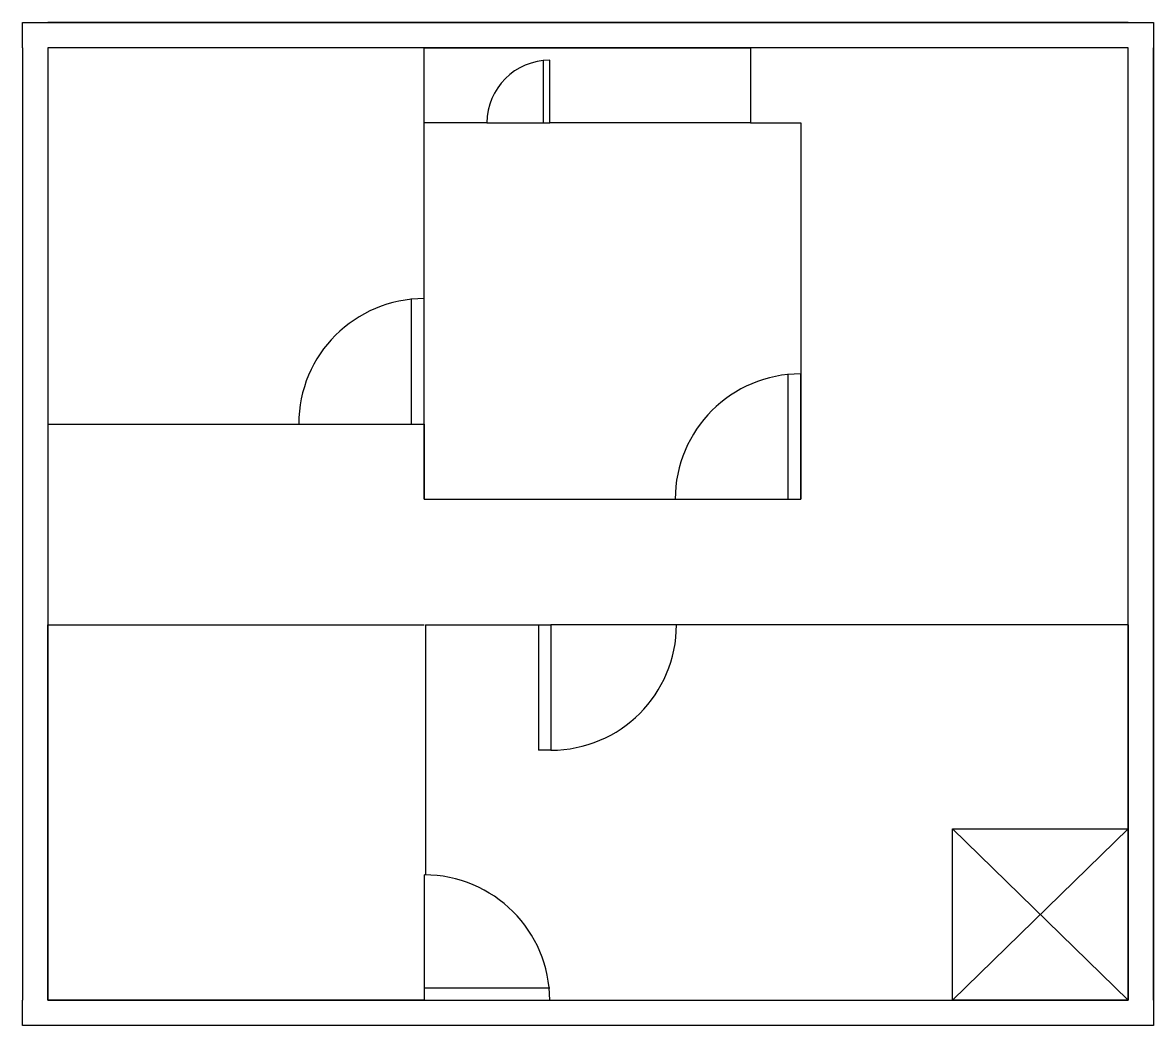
# Model space of a CAD drawing. Header units: millimetres. Extents: x 0.1 to 45.1, y 2.4 to 42.3.
import ezdxf

# ---------------------------------------------------------------- set-up
doc = ezdxf.new("R2010")
doc.units = ezdxf.units.MM

msp = doc.modelspace()

# ---------------------------------------------------------------- linework, layer by layer
for p, q in [((0.067, 41.329), (0.067, 42.329)), ((0.067, 42.329), (1.067, 42.329)), ((44.117, 42.329), (1.067, 42.329)), ((1.067, 42.329), (45.117, 42.329)), ((45.117, 42.329), (45.117, 41.329)), ((0.067, 41.329), (0.067, 3.359)), ((44.117, 41.329), (1.067, 41.329)), ((1.067, 41.329), (1.067, 3.359)), ((1.067, 41.329), (1.067, 26.329)), ((16.067, 26.329), (16.067, 41.329)), ((16.067, 41.329), (29.067, 41.329)), ((29.067, 41.329), (29.067, 38.329)), ((44.117, 3.359), (44.117, 41.329)), ((45.117, 3.359), (45.117, 41.329)), ((45.117, 41.329), (45.117, 2.359)), ((20.817, 38.329), (20.817, 40.829)), ((21.067, 38.329), (21.067, 40.829)), ((18.567, 38.329), (16.067, 38.329)), ((18.567, 38.329), (21.067, 38.329)), ((29.067, 38.329), (21.067, 38.329)), ((29.067, 38.329), (31.067, 38.329)), ((31.067, 38.329), (31.067, 23.329)), ((15.567, 26.329), (15.567, 31.329)), ((16.067, 26.329), (16.067, 31.329)), ((30.567, 23.329), (30.567, 28.329)), ((31.067, 23.329), (31.067, 28.329)), ((1.067, 26.329), (11.067, 26.329)), ((11.067, 26.329), (16.067, 26.329)), ((16.067, 23.329), (16.067, 26.329)), ((16.067, 26.329), (16.067, 23.329)), ((16.067, 23.329), (26.067, 23.329)), ((26.067, 23.329), (31.067, 23.329)), ((1.067, 3.359), (1.067, 18.329)), ((1.067, 18.329), (16.067, 18.329)), ((16.117, 18.329), (21.117, 18.329)), ((16.117, 18.329), (16.117, 8.359)), ((20.617, 18.329), (20.617, 13.329)), ((44.117, 18.329), (21.117, 18.329)), ((21.117, 18.329), (21.117, 13.329)), ((44.117, 18.329), (44.117, 3.359)), ((44.117, 3.359), (44.117, 18.329)), ((37.117, 3.359), (37.117, 10.19)), ((37.117, 10.19), (44.117, 10.19)), ((44.117, 10.19), (37.117, 3.359)), ((37.117, 3.359), (37.117, 10.19)), ((37.117, 10.19), (44.117, 3.359)), ((16.067, 8.359), (16.067, 3.359)), ((16.067, 3.859), (21.067, 3.859)), ((0.067, 2.359), (0.067, 3.359)), ((1.067, 3.359), (44.117, 3.359)), ((16.067, 3.359), (1.067, 3.359)), ((16.067, 3.359), (44.117, 3.359)), ((16.067, 3.359), (21.067, 3.359)), ((44.117, 3.359), (37.117, 3.359)), ((44.117, 2.359), (0.067, 2.359)), ((45.117, 2.359), (44.117, 2.359))]:
    msp.add_line(p, q)
msp.add_lwpolyline([(21.117, 13.329), (20.617, 13.329)])
for centre, radius, start, end in [((21.067, 38.329), 2.5, 90, 180), ((16.067, 26.329), 5, 90, 180), ((31.067, 23.329), 5, 90, 180), ((21.117, 18.329), 5, 270, 0), ((16.067, 3.359), 5, 0, 90)]:
    msp.add_arc(centre, radius, start, end)

doc.saveas('drawing.dxf')
